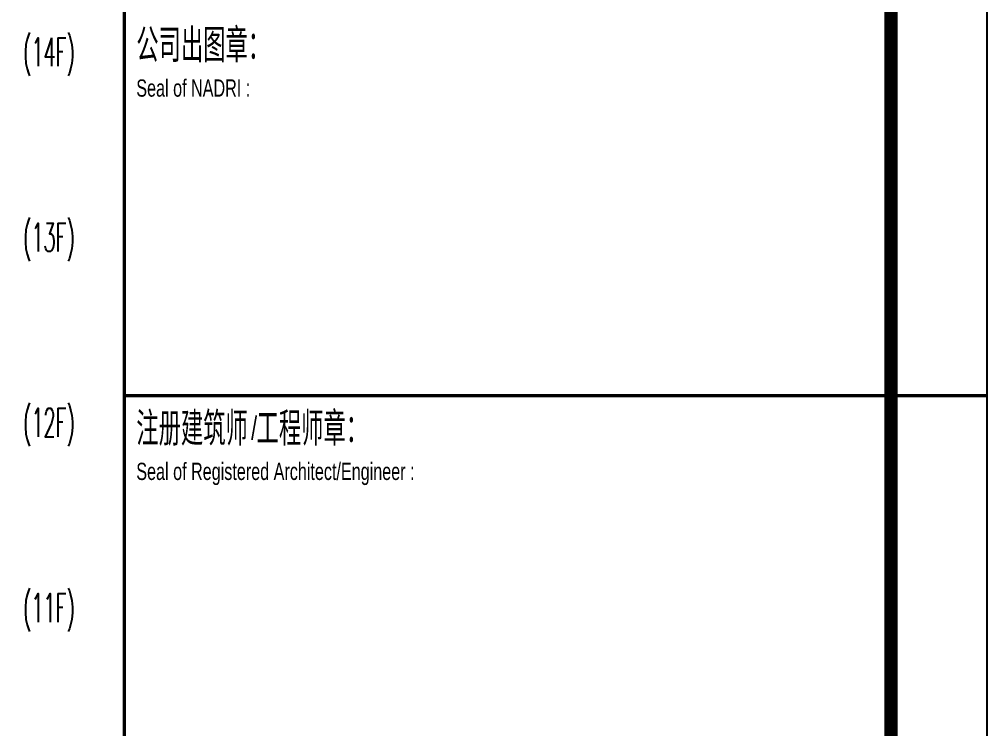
# Model space of a CAD drawing. Extents: x -59851 to 653804, y -249523 to 437614.
# Drawn here: x 638633 to 653804, y 393828 to 404929 of the extents above; entities that cross this region are included whole.
import ezdxf
from ezdxf.enums import TextEntityAlignment as Align

# ---------------------------------------------------------------- set-up
doc = ezdxf.new("R2010")
doc.units = 0
doc.header["$LTSCALE"] = 1000
doc.header["$MEASUREMENT"] = 0
for name, color, linetype in [('LABEL_FIXBOX_PM', 7, 'Continuous'), ('LABEL_FIXTXT_PM', 3, 'Continuous'), ('LABEL_TXT_PM', 1, 'Continuous'), ('PUB_TEXT', 7, 'Continuous')]:
    doc.layers.add(name, color=color, linetype=linetype)
doc.styles.add('_TCH_DIM', font='SIMPLEX.shx', dxfattribs={"width": 0.7, "bigfont": 'GBCBIG.shx'})
doc.styles.add('LABEL_FIXTXT_PM', font='pm_njadri_r.shx', dxfattribs={"width": 0.7, "bigfont": 'pm_njadri_hztxt.shx'})
doc.styles.add('LABEL_TXT_PM', font='pm_njadri_romans1.shx', dxfattribs={"width": 0.7, "bigfont": 'pm_njadri_hztxt.shx'})

# ---------------------------------------------------------------- blocks, each defined once
blk = doc.blocks.new('PMSheet_A1_20150113_5-3892016032414355901')
at = {"layer": 'LABEL_FIXBOX_PM'}
blk.add_lwpolyline([(0, 594), (841, 594), (841, 0), (0, 0)], close=True, dxfattribs=at)
at = {"layer": 'LABEL_FIXBOX_PM', "const_width": 1.4}
blk.add_lwpolyline([(831, 584), (25, 584), (25, 10), (831, 10)], close=True, dxfattribs=at)
at = {"layer": 'LABEL_FIXBOX_PM', "const_width": 0.35}
for points in [[(751, 10), (751, 584)], [(751, 337), (831, 337)], [(841, 337), (831, 337)]]:
    blk.add_lwpolyline(points, dxfattribs=at)
at = {"layer": 'LABEL_FIXTXT_PM', "style": 'LABEL_FIXTXT_PM', "width": 0.7}
for s, height, p in [('公司出图章：', 3.5, (752.24, 371.8)), ('Seal of NADRI :', 1.8, (752.24, 368.21)), ('注册建筑师 工程师章：', 3.5, (752.24, 331.8)), ('Seal of Registered Architect/Engineer :', 1.8, (752.24, 328.21))]:
    blk.add_text(s, height=height, dxfattribs=at).set_placement(p)
blk.add_text('/', height=2.4, dxfattribs=at).set_placement((764.22, 333.62), align=Align.MIDDLE_LEFT)
at = {"layer": 'LABEL_TXT_PM', "style": 'LABEL_TXT_PM'}
for tag, height, width, p in [('修改图应说明理由', 4.5, 0.7, (788.35, 468.8)), ('出图章签名', 4.5, 0.7, (759.46, 338.09)), ('建设单位_U01', 4.5, 0.7, (800.9, 212.14)), ('建设单位', 4.5, 0.7, (800.9, 210.2)), ('建设单位_D01', 4.5, 0.7, (800.9, 207.4)), ('项目名称_U01', 4.5, 0.7, (800.9, 200.42)), ('项目名称', 4.5, 0.7, (800.9, 198.19)), ('项目名称_D01', 4.5, 0.7, (800.9, 195.3)), ('设计编号', 4.5, 0.6, (780.76, 187.9)), ('分项号', 4.5, 0.6, (820.26, 188)), ('项目经理签名', 4.5, 0.7, (810.18, 172.26)), ('项目经理', 4.5, 0.7, (780.26, 172)), ('审定', 4.5, 0.7, (780.26, 163.9)), ('审定签名', 4.5, 0.7, (810.18, 164.16)), ('审核', 4.5, 0.7, (780.26, 156)), ('审核签名', 4.5, 0.7, (810.18, 156.26)), ('项目负责', 4.5, 0.7, (780.26, 148)), ('项目负责签名', 4.5, 0.7, (810.18, 148.26)), ('专业负责', 4.5, 0.7, (780.26, 140)), ('专业负责签名', 4.5, 0.7, (810.18, 140.26)), ('校对', 4.5, 0.7, (780.26, 131.9)), ('校对签名', 4.5, 0.7, (810.18, 132.16)), ('设计', 4.5, 0.7, (780.26, 124)), ('设计签名', 4.5, 0.7, (810.18, 124.26)), ('绘制', 4.5, 0.7, (780.26, 115.9)), ('绘制签名', 4.5, 0.7, (810.18, 116.16)), ('方案_01签名', 4.5, 0.7, (810.18, 96.16)), ('方案_01', 4.5, 0.7, (780.26, 95.9)), ('方案_02签名', 4.5, 0.7, (810.18, 88.16)), ('方案_02', 4.5, 0.7, (780.26, 87.9)), ('方案_03签名', 4.5, 0.7, (810.2, 80.16)), ('方案_03', 4.5, 0.7, (780.29, 79.9)), ('方案_04', 4.5, 0.7, (780.26, 71.9)), ('方案_04签名', 4.5, 0.7, (810.18, 72.16)), ('图名_U02', 4.5, 0.7, (790.5, 60.2)), ('图名_U01', 4.5, 0.7, (790.5, 54.2)), ('图名', 4.5, 0.7, (790.5, 47.96)), ('图名_D01', 4.5, 0.7, (790.5, 42.4)), ('图名_D02', 4.5, 0.7, (790.5, 37)), ('图号', 3.5, 0.7, (760.97, 20.95)), ('图档号', 3.5, 0.7, (781.1, 20.95)), ('日期', 3.5, 0.7, (801.07, 20.95)), ('版本号', 3.5, 0.7, (820.27, 20.95))]:
    blk.add_attdef(tag, text='', height=height, dxfattribs=dict(at, width=width)).set_placement(p, align=Align.CENTER)

msp = doc.modelspace()

# ---------------------------------------------------------------- block references
at = {"xscale": 150, "yscale": 150, "zscale": 150}
msp.add_blockref('PMSheet_A1_20150113_5-3892016032414355901', (527627.5, 348488), dxfattribs=at)

# ---------------------------------------------------------------- texts
at = {"layer": 'PUB_TEXT', "style": '_TCH_DIM', "width": 0.494118}
for s, p in [('(14F)', (638689.6, 404195.3)), ('(13F)', (638689.6, 401295.3)), ('(12F)', (638689.6, 398395.3)), ('(11F)', (638689.6, 395495.3))]:
    msp.add_text(s, height=446.25, dxfattribs=at).set_placement(p)

doc.saveas('drawing.dxf')
